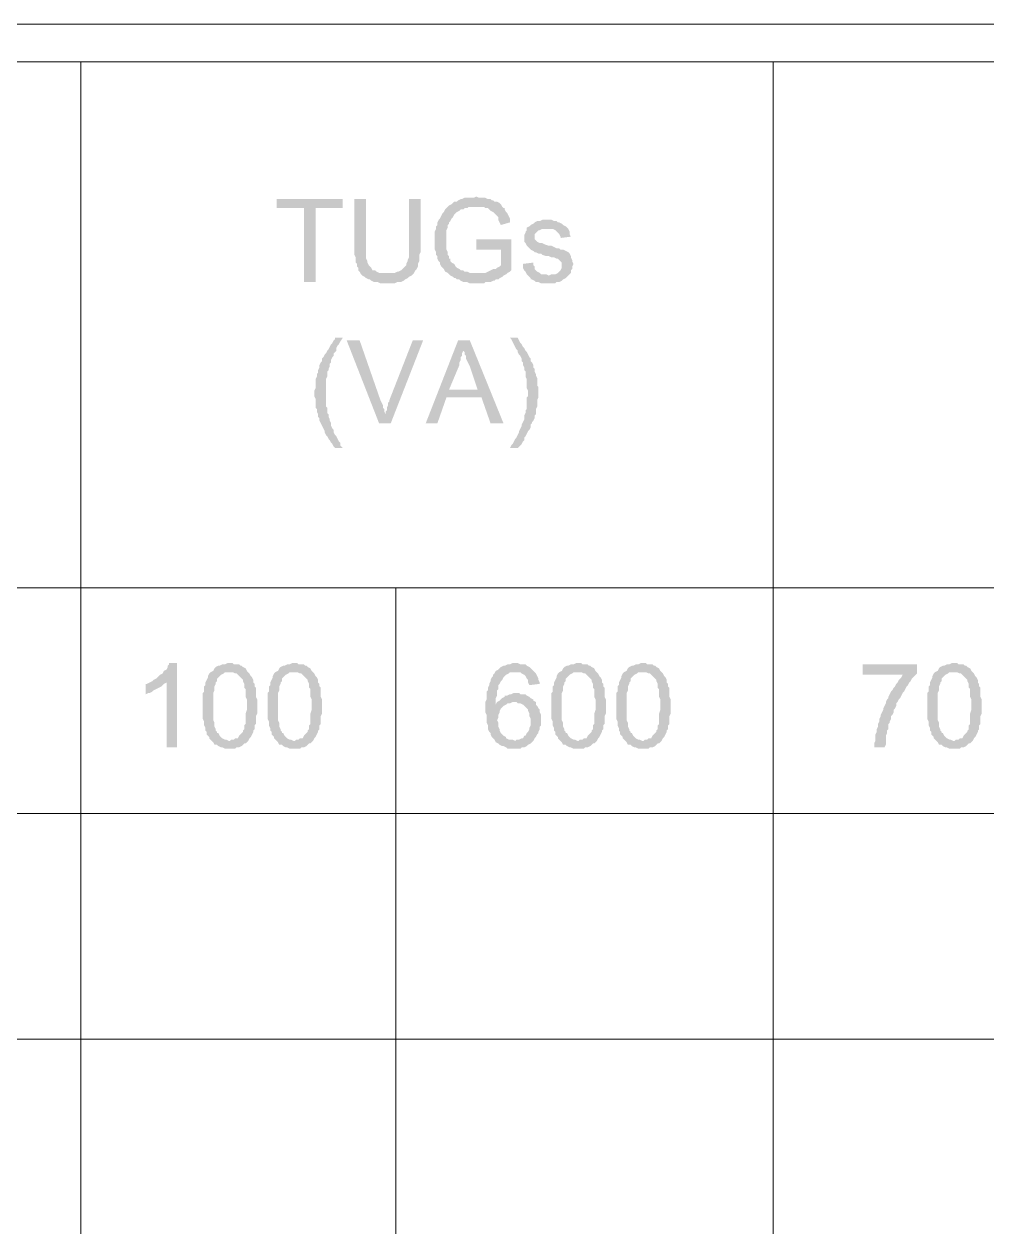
# Model space of a CAD drawing. Header units: inches. Extents: x 179598 to 179981, y 9195975 to 9196075.
# Drawn here: x 179717.619 to 179719.105, y 9196035.954 to 9196037.81 of the extents above; entities that cross this region are included whole.
import ezdxf

# ---------------------------------------------------------------- set-up
doc = ezdxf.new("R2010")
doc.units = ezdxf.units.IN
doc.header["$LTSCALE"] = 0.05
doc.header["$MEASUREMENT"] = 0
doc.linetypes.add('CONTINU', pattern=[0])
doc.layers.add('Cargas', color=150, linetype='Continuous', lineweight=30)

# ---------------------------------------------------------------- blocks, each defined once
blk = doc.blocks.new('QuadroCarga Model')
at = {"layer": 'Cargas', "linetype": 'CONTINU', "lineweight": 20, "transparency": 33554559}
for points in [[(7.3833, 8.9618), (7.3813, 8.9658), (7.3793, 8.9698), (7.3793, 8.9718), (7.3633, 8.9718), (7.3633, 8.9718), (7.3653, 8.9678), (7.3653, 8.9658), (7.3673, 8.9618), (7.3693, 8.9598), (7.3713, 8.9558), (7.3713, 8.9558), (7.3733, 8.9518), (7.3753, 8.9478), (7.3773, 8.9458), (7.3793, 8.9438), (7.3813, 8.9398)], [(7.4113, 8.9238), (7.4113, 8.9358), (7.4093, 8.9358), (7.4073, 8.9378), (7.4053, 8.9378), (7.4013, 8.9398), (7.3993, 8.9438), (7.3953, 8.9458), (7.3933, 8.9498), (7.3913, 8.9518), (7.3893, 8.9538), (7.3873, 8.9558), (7.3853, 8.9598), (7.3833, 8.9618), (7.3813, 8.9398), (7.2813, 8.9398), (7.2813, 8.9238)], [(7.4113, 8.8418), (7.4113, 8.8458), (7.4093, 8.8498), (7.4093, 8.8538), (7.4073, 8.8578), (7.4073, 8.8598), (7.4053, 8.8638), (7.4033, 8.8658), (7.4033, 8.8658), (7.3993, 8.8678), (7.3973, 8.8718), (7.3973, 8.8378), (7.3953, 8.8338), (7.3953, 8.8318), (7.3933, 8.8298), (7.3893, 8.8258), (7.3873, 8.8238), (7.3873, 8.8238), (7.3853, 8.8218), (7.3833, 8.8218), (7.3793, 8.8198), (7.3733, 8.8198), (7.3713, 8.8178), (7.3593, 8.8178), (7.3553, 8.8158), (7.3393, 8.8158), (7.3333, 8.8178), (7.3173, 8.8178), (7.3153, 8.8198), (7.3093, 8.8198), (7.3073, 8.8218), (7.3053, 8.8218), (7.3033, 8.8238), (7.3013, 8.8258), (7.2993, 8.8278), (7.2953, 8.8298), (7.2953, 8.8338), (7.2933, 8.8358), (7.2933, 8.8398), (7.2913, 8.8418), (7.2913, 8.8698), (7.2893, 8.8678), (7.2853, 8.8658), (7.2853, 8.8618), (7.2833, 8.8598), (7.2813, 8.8558), (7.2813, 8.8538), (7.2793, 8.8498), (7.2793, 8.8338), (7.2813, 8.8318), (7.2813, 8.8278), (7.2833, 8.8238), (7.2853, 8.8218), (7.2873, 8.8198), (7.2873, 8.8178), (7.2893, 8.8158), (7.2913, 8.8138), (7.2953, 8.8118), (7.2973, 8.8098), (7.3013, 8.8078), (7.3053, 8.8058), (7.3073, 8.8058), (7.3093, 8.8038), (7.3153, 8.8038), (7.3173, 8.8018), (7.3293, 8.8018), (7.3333, 8.7998), (7.3553, 8.7998), (7.3593, 8.8018), (7.3733, 8.8018), (7.3753, 8.8038), (7.3793, 8.8038), (7.3813, 8.8058), (7.3853, 8.8058), (7.3893, 8.8078), (7.3913, 8.8098), (7.3953, 8.8118), (7.3953, 8.8118), (7.3973, 8.8138), (7.3993, 8.8158), (7.4033, 8.8178), (7.4053, 8.8218), (7.4073, 8.8238), (7.4073, 8.8258), (7.4093, 8.8278), (7.4093, 8.8358), (7.4113, 8.8378)], [(7.3973, 8.8718), (7.3953, 8.8738), (7.3913, 8.8758), (7.3893, 8.8758), (7.3853, 8.8778), (7.3813, 8.8798), (7.3773, 8.8798), (7.3753, 8.8818), (7.3673, 8.8818), (7.3653, 8.8838), (7.3253, 8.8838), (7.3213, 8.8818), (7.3153, 8.8818), (7.3113, 8.8798), (7.3073, 8.8798), (7.3053, 8.8778), (7.3013, 8.8778), (7.2993, 8.8758), (7.2973, 8.8738), (7.2953, 8.8738), (7.2933, 8.8718), (7.2913, 8.8698), (7.2913, 8.8418), (7.2913, 8.8438), (7.2933, 8.8478), (7.2933, 8.8498), (7.2953, 8.8538), (7.2973, 8.8558), (7.2993, 8.8578), (7.3033, 8.8598), (7.3033, 8.8618), (7.3053, 8.8618), (7.3073, 8.8638), (7.3093, 8.8638), (7.3133, 8.8658), (7.3193, 8.8658), (7.3233, 8.8678), (7.3653, 8.8678), (7.3693, 8.8658), (7.3753, 8.8658), (7.3793, 8.8638), (7.3813, 8.8638), (7.3833, 8.8618), (7.3873, 8.8618), (7.3893, 8.8598), (7.3913, 8.8578), (7.3933, 8.8558), (7.3953, 8.8518), (7.3973, 8.8498), (7.3973, 8.8418)], [(7.3973, 8.7718), (7.3953, 8.7738), (7.3913, 8.7758), (7.3893, 8.7758), (7.3853, 8.7778), (7.3813, 8.7798), (7.3773, 8.7798), (7.3753, 8.7818), (7.3673, 8.7818), (7.3653, 8.7838), (7.3253, 8.7838), (7.3213, 8.7818), (7.3153, 8.7818), (7.3113, 8.7798), (7.3073, 8.7798), (7.3053, 8.7778), (7.3013, 8.7778), (7.2993, 8.7758), (7.2973, 8.7738), (7.2953, 8.7738), (7.2933, 8.7718), (7.2913, 8.7698), (7.2913, 8.7418), (7.2913, 8.7438), (7.2933, 8.7478), (7.2933, 8.7498), (7.2953, 8.7538), (7.2973, 8.7558), (7.2993, 8.7578), (7.3033, 8.7598), (7.3033, 8.7618), (7.3053, 8.7618), (7.3073, 8.7638), (7.3093, 8.7638), (7.3133, 8.7658), (7.3193, 8.7658), (7.3233, 8.7678), (7.3653, 8.7678), (7.3693, 8.7658), (7.3753, 8.7658), (7.3793, 8.7638), (7.3813, 8.7638), (7.3833, 8.7618), (7.3873, 8.7618), (7.3893, 8.7598), (7.3913, 8.7578), (7.3933, 8.7558), (7.3953, 8.7518), (7.3973, 8.7498), (7.3973, 8.7418)], [(7.4113, 8.7418), (7.4113, 8.7458), (7.4093, 8.7498), (7.4093, 8.7538), (7.4073, 8.7578), (7.4073, 8.7598), (7.4053, 8.7638), (7.4033, 8.7658), (7.4033, 8.7658), (7.3993, 8.7678), (7.3973, 8.7718), (7.3973, 8.7378), (7.3953, 8.7338), (7.3953, 8.7318), (7.3933, 8.7298), (7.3893, 8.7258), (7.3873, 8.7238), (7.3873, 8.7238), (7.3853, 8.7218), (7.3833, 8.7218), (7.3793, 8.7198), (7.3733, 8.7198), (7.3713, 8.7178), (7.3593, 8.7178), (7.3553, 8.7158), (7.3393, 8.7158), (7.3333, 8.7178), (7.3173, 8.7178), (7.3153, 8.7198), (7.3093, 8.7198), (7.3073, 8.7218), (7.3053, 8.7218), (7.3033, 8.7238), (7.3013, 8.7258), (7.2993, 8.7278), (7.2953, 8.7298), (7.2953, 8.7338), (7.2933, 8.7358), (7.2933, 8.7398), (7.2913, 8.7418), (7.2913, 8.7698), (7.2893, 8.7678), (7.2853, 8.7658), (7.2853, 8.7618), (7.2833, 8.7598), (7.2813, 8.7558), (7.2813, 8.7538), (7.2793, 8.7498), (7.2793, 8.7338), (7.2813, 8.7318), (7.2813, 8.7278), (7.2833, 8.7238), (7.2853, 8.7218), (7.2873, 8.7198), (7.2873, 8.7178), (7.2893, 8.7158), (7.2913, 8.7138), (7.2953, 8.7118), (7.2973, 8.7098), (7.3013, 8.7078), (7.3053, 8.7058), (7.3073, 8.7058), (7.3093, 8.7038), (7.3153, 8.7038), (7.3173, 8.7018), (7.3293, 8.7018), (7.3333, 8.6998), (7.3553, 8.6998), (7.3593, 8.7018), (7.3733, 8.7018), (7.3753, 8.7038), (7.3793, 8.7038), (7.3813, 8.7058), (7.3853, 8.7058), (7.3893, 8.7078), (7.3913, 8.7098), (7.3953, 8.7118), (7.3953, 8.7118), (7.3973, 8.7138), (7.3993, 8.7158), (7.4033, 8.7178), (7.4053, 8.7218), (7.4073, 8.7238), (7.4073, 8.7258), (7.4093, 8.7278), (7.4093, 8.7358), (7.4113, 8.7378)], [(8.1273, 8.6678), (8.1273, 8.7698), (8.1133, 8.7698), (8.1133, 8.7278), (7.9993, 8.7278), (7.9993, 8.7098), (8.1133, 8.7098), (8.1133, 8.6678)], [(7.9133, 8.6678), (7.9133, 8.6798), (7.9113, 8.6798), (7.9093, 8.6818), (7.9053, 8.6838), (7.9033, 8.6858), (7.8993, 8.6878), (7.8953, 8.6898), (7.8933, 8.6918), (7.8893, 8.6938), (7.8873, 8.6958), (7.8833, 8.6978), (7.8813, 8.6998), (7.8773, 8.6998), (7.8753, 8.7018), (7.8713, 8.7038), (7.8673, 8.7038), (7.8673, 8.7038), (7.8633, 8.7058), (7.8593, 8.7058), (7.8573, 8.7078), (7.8533, 8.7078), (7.8493, 8.7098), (7.8353, 8.7098), (7.8313, 8.7118), (7.8273, 8.7118), (7.8233, 8.7118), (7.8193, 8.7098), (7.8053, 8.7098), (7.8033, 8.7078), (7.7993, 8.7078), (7.7953, 8.7058), (7.7913, 8.7058), (7.7893, 8.7038), (7.7853, 8.7038), (7.7813, 8.7018), (7.7813, 8.7018), (7.7773, 8.6998), (7.7733, 8.6978), (7.7693, 8.6958), (7.7673, 8.6958), (7.7633, 8.6938), (7.7613, 8.6918), (7.7573, 8.6898), (7.7553, 8.6878), (7.7513, 8.6858), (7.7493, 8.6838), (7.7453, 8.6818), (7.7433, 8.6798), (7.7433, 8.6678), (7.7473, 8.6718), (7.7513, 8.6718), (7.7533, 8.6738), (7.7573, 8.6758), (7.7613, 8.6778), (7.7633, 8.6798), (7.7673, 8.6818), (7.7713, 8.6818), (7.7733, 8.6838), (7.7773, 8.6858), (7.7813, 8.6858), (7.7853, 8.6878), (7.7873, 8.6878), (7.7913, 8.6898), (7.7953, 8.6898), (7.7973, 8.6918), (7.8053, 8.6918), (7.8073, 8.6938), (7.8493, 8.6938), (7.8533, 8.6918), (7.8613, 8.6918), (7.8633, 8.6898), (7.8653, 8.6898), (7.8693, 8.6878), (7.8733, 8.6878), (7.8753, 8.6858), (7.8793, 8.6858), (7.8833, 8.6838), (7.8853, 8.6818), (7.8893, 8.6818), (7.8913, 8.6798), (7.8933, 8.6778), (7.8973, 8.6778), (7.9013, 8.6758), (7.9033, 8.6738), (7.9073, 8.6718)], [(7.9093, 8.6418), (7.9093, 8.6618), (7.7813, 8.6118), (7.7953, 8.6018), (7.7953, 8.6018), (7.7993, 8.6038), (7.8033, 8.6038), (7.8053, 8.6058), (7.8093, 8.6058), (7.8133, 8.6078), (7.8173, 8.6098)], [(8.1273, 8.6318), (8.1273, 8.6498), (8.0533, 8.6498), (8.0413, 8.6498), (8.0373, 8.6478), (8.0293, 8.6478), (8.0273, 8.6458), (8.0233, 8.6458), (8.0213, 8.6438), (8.0173, 8.6438), (8.0153, 8.6418), (8.0113, 8.6398), (8.0133, 8.5998), (8.0133, 8.6118), (8.0153, 8.6158), (8.0173, 8.6178), (8.0173, 8.6218), (8.0213, 8.6238), (8.0233, 8.6258), (8.0253, 8.6278), (8.0293, 8.6298), (8.0313, 8.6298), (8.0353, 8.6318), (8.0533, 8.6318)], [(8.1273, 8.5478), (8.1273, 8.5658), (8.0373, 8.5658), (8.0333, 8.5678), (8.0313, 8.5678), (8.0273, 8.5698), (8.0253, 8.5698), (8.0233, 8.5718), (8.0213, 8.5738), (8.0213, 8.5738), (8.0193, 8.5758), (8.0173, 8.5778), (8.0153, 8.5818), (8.0153, 8.5838), (8.0133, 8.5878), (8.0133, 8.5998), (8.0113, 8.6398), (8.0093, 8.6378), (8.0073, 8.6338), (8.0053, 8.6318), (8.0033, 8.6278), (8.0033, 8.6258), (8.0013, 8.6238), (7.9993, 8.6198), (7.9993, 8.6138), (7.9973, 8.6098), (7.9973, 8.5878), (7.9993, 8.5838), (7.9993, 8.5778), (8.0013, 8.5738), (8.0033, 8.5718), (8.0053, 8.5678), (8.0053, 8.5678), (8.0073, 8.5658), (8.0093, 8.5618), (8.0113, 8.5598), (8.0133, 8.5578), (8.0173, 8.5558), (8.0193, 8.5538), (8.0233, 8.5518), (8.0273, 8.5518), (8.0313, 8.5498), (8.0413, 8.5498), (8.0453, 8.5478), (8.0533, 8.5478)], [(7.9093, 8.5438), (7.9093, 8.5598), (7.8173, 8.5958), (7.8153, 8.5958), (7.8133, 8.5978), (7.8093, 8.5978), (7.8053, 8.5998), (7.8013, 8.5998), (7.7993, 8.6018), (7.7953, 8.6018), (7.7813, 8.6118), (7.7813, 8.5938)], [(7.9093, 8.4718), (7.9093, 8.4898), (7.7813, 8.5398), (7.7813, 8.5218), (7.8213, 8.5078), (7.8213, 8.4538), (7.8333, 8.5038), (7.8713, 8.4878), (7.8753, 8.4878), (7.8793, 8.4858), (7.8833, 8.4858), (7.8853, 8.4838), (7.8893, 8.4838), (7.8933, 8.4818), (7.8973, 8.4818)], [(8.1313, 8.4618), (8.1293, 8.4658), (8.1293, 8.4798), (8.1273, 8.4838), (8.1273, 8.4858), (8.1253, 8.4898), (8.1233, 8.4918), (8.1233, 8.4958), (8.1213, 8.4978), (8.1193, 8.4998), (8.1173, 8.5038), (8.1153, 8.5058), (8.1133, 8.5078), (8.1113, 8.5098), (8.1073, 8.5118), (8.1053, 8.5138), (8.1013, 8.5158), (8.0973, 8.5178), (8.0973, 8.5178), (8.0953, 8.5198), (8.0913, 8.5218), (8.0873, 8.5218), (8.0853, 8.5238), (8.0813, 8.5238), (8.0773, 8.5258), (8.0493, 8.5258), (8.0453, 8.5238), (8.0413, 8.5238), (8.0393, 8.5218), (8.0353, 8.5218), (8.0313, 8.5198), (8.0293, 8.5178), (8.0273, 8.5178), (8.0233, 8.5158), (8.0213, 8.5138), (8.0193, 8.5118), (8.0153, 8.5098), (8.0133, 8.5058), (8.0113, 8.5038), (8.0133, 8.4618), (8.0133, 8.4718), (8.0153, 8.4758), (8.0153, 8.4798), (8.0173, 8.4818), (8.0173, 8.4858), (8.0193, 8.4878), (8.0213, 8.4918), (8.0233, 8.4938), (8.0273, 8.4958), (8.0293, 8.4998), (8.0313, 8.5018), (8.0353, 8.5018), (8.0353, 8.5038), (8.0393, 8.5038), (8.0413, 8.5058), (8.0453, 8.5058), (8.0493, 8.5078), (8.0793, 8.5078), (8.0833, 8.5058), (8.0873, 8.5058), (8.0893, 8.5038), (8.0913, 8.5038), (8.0933, 8.5018), (8.0973, 8.4998), (8.0993, 8.4978), (8.1033, 8.4958), (8.1053, 8.4938), (8.1073, 8.4918), (8.1093, 8.4878), (8.1113, 8.4858), (8.1113, 8.4818), (8.1133, 8.4798), (8.1133, 8.4758), (8.1153, 8.4738), (8.1153, 8.4218), (8.1193, 8.4238), (8.1213, 8.4258), (8.1233, 8.4298), (8.1233, 8.4338), (8.1253, 8.4358), (8.1253, 8.4378), (8.1273, 8.4398), (8.1273, 8.4438), (8.1293, 8.4478), (8.1293, 8.4578)], [(7.9093, 8.4718), (7.8973, 8.4818), (7.8933, 8.4818), (7.8913, 8.4798), (7.8873, 8.4798), (7.8853, 8.4778), (7.8813, 8.4778), (7.8773, 8.4758), (7.8733, 8.4738), (7.8693, 8.4718), (7.8333, 8.4598), (7.8333, 8.5038), (7.8213, 8.4538), (7.7813, 8.4398), (7.7813, 8.4198)], [(8.0653, 8.4078), (8.0653, 8.4618), (8.0493, 8.4618), (8.0493, 8.4238), (8.0253, 8.4238), (8.0253, 8.4238), (8.0233, 8.4258), (8.0213, 8.4298), (8.0193, 8.4318), (8.0193, 8.4358), (8.0173, 8.4398), (8.0173, 8.4398), (8.0153, 8.4438), (8.0133, 8.4478), (8.0133, 8.4618), (8.0113, 8.5038), (8.0093, 8.5018), (8.0073, 8.4978), (8.0053, 8.4958), (8.0053, 8.4938), (8.0033, 8.4918), (8.0033, 8.4878), (8.0013, 8.4858), (7.9993, 8.4818), (7.9993, 8.4758), (7.9973, 8.4718), (7.9973, 8.4498), (7.9993, 8.4478), (7.9993, 8.4398), (8.0013, 8.4358), (8.0013, 8.4338), (8.0033, 8.4318), (8.0033, 8.4278), (8.0053, 8.4258), (8.0073, 8.4218), (8.0093, 8.4198), (8.0113, 8.4158), (8.0133, 8.4138), (8.0153, 8.4098), (8.0173, 8.4078)], [(7.3993, 8.4318), (7.3953, 8.4338), (7.3953, 8.4338), (7.3933, 8.4358), (7.3913, 8.4358), (7.3893, 8.4378), (7.3853, 8.4398), (7.3833, 8.4398), (7.3793, 8.4418), (7.3773, 8.4418), (7.3733, 8.4438), (7.3693, 8.4438), (7.3673, 8.4458), (7.3553, 8.4458), (7.3513, 8.4478), (7.3353, 8.4478), (7.3313, 8.4458), (7.3193, 8.4458), (7.3153, 8.4438), (7.3093, 8.4438), (7.3053, 8.4418), (7.3033, 8.4398), (7.3013, 8.4398), (7.2973, 8.4378), (7.2953, 8.4358), (7.2933, 8.4338), (7.2933, 8.4338), (7.2893, 8.4318), (7.2873, 8.4278), (7.2853, 8.4258), (7.2833, 8.4218), (7.2833, 8.4198), (7.2813, 8.4158), (7.2793, 8.4138), (7.2793, 8.3938), (7.2813, 8.3918), (7.2813, 8.3878), (7.2833, 8.3838), (7.2853, 8.3818), (7.2853, 8.3818), (7.2873, 8.3778), (7.2893, 8.3758), (7.2913, 8.3738), (7.2913, 8.4018), (7.2933, 8.4058), (7.2933, 8.4118), (7.2953, 8.4158), (7.2973, 8.4158), (7.2993, 8.4198), (7.3013, 8.4218), (7.3033, 8.4238), (7.3073, 8.4258), (7.3093, 8.4258), (7.3133, 8.4278), (7.3193, 8.4278), (7.3233, 8.4298), (7.3233, 8.4298), (7.3273, 8.4278), (7.3313, 8.4278), (7.3353, 8.4258), (7.3373, 8.4258), (7.3413, 8.4238), (7.3433, 8.4218), (7.3453, 8.4198), (7.3473, 8.4158), (7.3473, 8.4318), (7.3573, 8.4318), (7.3613, 8.4298), (7.3693, 8.4298), (7.3713, 8.4278), (7.3773, 8.4278), (7.3793, 8.4258), (7.3833, 8.4238), (7.3853, 8.4218), (7.3893, 8.4198), (7.3913, 8.4178), (7.3933, 8.4158), (7.3933, 8.4158), (7.3953, 8.4118), (7.3973, 8.4098), (7.3973, 8.4018)], [(8.1153, 8.4218), (8.1153, 8.4618), (8.1153, 8.4498), (8.1133, 8.4478), (8.1133, 8.4438), (8.1113, 8.4418), (8.1093, 8.4398), (8.1073, 8.4358), (8.1053, 8.4338), (8.1033, 8.4318), (8.1013, 8.4298), (8.0993, 8.4278), (8.0953, 8.4278), (8.0913, 8.4258), (8.0873, 8.4238), (8.0913, 8.4098), (8.0973, 8.4098), (8.1013, 8.4118), (8.1053, 8.4138), (8.1073, 8.4158), (8.1113, 8.4178), (8.1133, 8.4178), (8.1133, 8.4198)], [(7.3653, 8.3998), (7.3653, 8.4038), (7.3633, 8.4078), (7.3633, 8.4098), (7.3613, 8.4138), (7.3613, 8.4178), (7.3593, 8.4178), (7.3573, 8.4218), (7.3553, 8.4238), (7.3533, 8.4258), (7.3513, 8.4298), (7.3473, 8.4318), (7.3473, 8.4158), (7.3493, 8.4138), (7.3493, 8.4098), (7.3513, 8.4058), (7.3513, 8.4038), (7.3533, 8.3738), (7.3553, 8.3738), (7.3573, 8.3778), (7.3593, 8.3798), (7.3613, 8.3838), (7.3633, 8.3858), (7.3633, 8.3938), (7.3653, 8.3958)], [(7.4113, 8.4018), (7.4113, 8.4058), (7.4093, 8.4098), (7.4093, 8.4138), (7.4073, 8.4178), (7.4073, 8.4198), (7.4053, 8.4238), (7.4033, 8.4258), (7.4013, 8.4278), (7.3993, 8.4318), (7.3973, 8.4018), (7.3973, 8.3938), (7.3953, 8.3918), (7.3933, 8.3878), (7.3913, 8.3858), (7.3913, 8.3858), (7.3873, 8.3838), (7.3853, 8.3818), (7.3813, 8.3818), (7.3773, 8.3798), (7.3793, 8.3638), (7.3813, 8.3638), (7.3853, 8.3658), (7.3873, 8.3658), (7.3913, 8.3678), (7.3953, 8.3698), (7.3973, 8.3718), (7.3993, 8.3738), (7.4013, 8.3758), (7.4033, 8.3778), (7.4053, 8.3798), (7.4073, 8.3838), (7.4093, 8.3858), (7.4093, 8.3938), (7.4113, 8.3978)], [(7.9133, 8.3978), (7.9133, 8.4098), (7.9113, 8.4078), (7.9073, 8.4058), (7.9033, 8.4038), (7.8993, 8.4018), (7.8953, 8.3998), (7.8933, 8.3978), (7.8913, 8.3978), (7.8873, 8.3958), (7.8853, 8.3938), (7.8853, 8.3938), (7.8813, 8.3918), (7.8773, 8.3918), (7.8753, 8.3898), (7.8713, 8.3898), (7.8673, 8.3878), (7.8633, 8.3878), (7.8613, 8.3858), (7.8533, 8.3858), (7.8493, 8.3838), (7.8353, 8.3838), (7.8313, 8.3818), (7.8273, 8.3818), (7.8233, 8.3818), (7.8213, 8.3838), (7.8033, 8.3838), (7.8013, 8.3858), (7.7973, 8.3858), (7.7933, 8.3878), (7.7873, 8.3878), (7.7833, 8.3898), (7.7793, 8.3918), (7.7773, 8.3918), (7.7733, 8.3938), (7.7693, 8.3958), (7.7673, 8.3958), (7.7633, 8.3978), (7.7593, 8.3998), (7.7573, 8.4018), (7.7533, 8.4038), (7.7493, 8.4058), (7.7473, 8.4078), (7.7433, 8.4098), (7.7433, 8.3978), (7.7453, 8.3958), (7.7473, 8.3938), (7.7493, 8.3918), (7.7533, 8.3898), (7.7553, 8.3878), (7.7593, 8.3878), (7.7613, 8.3858), (7.7653, 8.3838), (7.7693, 8.3818), (7.7713, 8.3798), (7.7753, 8.3778), (7.7793, 8.3778), (7.7813, 8.3758), (7.7833, 8.3758), (7.7853, 8.3738), (7.7893, 8.3718), (7.7933, 8.3718), (7.7953, 8.3698), (7.8033, 8.3698), (7.8073, 8.3678), (7.8173, 8.3678), (7.8213, 8.3658), (7.8373, 8.3658), (7.8393, 8.3678), (7.8513, 8.3678), (7.8553, 8.3698), (7.8573, 8.3698), (7.8613, 8.3718), (7.8653, 8.3718), (7.8673, 8.3738), (7.8713, 8.3738), (7.8753, 8.3758), (7.8773, 8.3778), (7.8813, 8.3778), (7.8833, 8.3798), (7.8873, 8.3818), (7.8913, 8.3838), (7.8933, 8.3858), (7.8973, 8.3878), (7.8993, 8.3898), (7.9033, 8.3918), (7.9053, 8.3938), (7.9093, 8.3958)], [(7.3533, 8.3738), (7.3513, 8.4038), (7.3513, 8.3998), (7.3493, 8.3978), (7.3493, 8.3938), (7.3473, 8.3898), (7.3453, 8.3878), (7.3433, 8.3858), (7.3413, 8.3838), (7.3393, 8.3818), (7.3373, 8.3818), (7.3333, 8.3798), (7.3293, 8.3798), (7.3253, 8.3778), (7.3153, 8.3778), (7.3113, 8.3798), (7.3093, 8.3798), (7.3053, 8.3818), (7.3033, 8.3838), (7.2993, 8.3858), (7.2993, 8.3878), (7.2953, 8.3898), (7.2953, 8.3918), (7.2933, 8.3958), (7.2933, 8.3998), (7.2913, 8.4018), (7.2913, 8.3738), (7.2953, 8.3718), (7.2973, 8.3698), (7.3013, 8.3678), (7.3033, 8.3658), (7.3053, 8.3658), (7.3093, 8.3638), (7.3133, 8.3638), (7.3153, 8.3618), (7.3313, 8.3618), (7.3353, 8.3638), (7.3393, 8.3638), (7.3413, 8.3658), (7.3453, 8.3678), (7.3473, 8.3698), (7.3513, 8.3698)], [(8.0293, 8.3738), (8.0273, 8.3898), (8.0213, 8.3898), (8.0173, 8.3878), (8.0153, 8.3858), (8.0113, 8.3838), (8.0093, 8.3818), (8.0093, 8.3498), (8.0113, 8.3538), (8.0113, 8.3618), (8.0133, 8.3638), (8.0153, 8.3678), (8.0173, 8.3698), (8.0193, 8.3718), (8.0233, 8.3718), (8.0253, 8.3738)], [(8.0833, 8.3838), (8.0793, 8.3838), (8.0773, 8.3858), (8.0753, 8.3858), (8.0713, 8.3878), (8.0613, 8.3878), (8.0593, 8.3858), (8.0553, 8.3838), (8.0533, 8.3818), (8.0513, 8.3798), (8.0493, 8.3778), (8.0473, 8.3738), (8.0473, 8.3738), (8.0453, 8.3718), (8.0453, 8.3698), (8.0433, 8.3658), (8.0433, 8.3618), (8.0413, 8.3598), (8.0393, 8.3538), (8.0393, 8.3498), (8.0373, 8.3458), (8.0373, 8.3418), (8.0353, 8.3378), (8.0353, 8.3358), (8.0333, 8.3338), (8.0313, 8.3318), (8.0293, 8.3298), (8.0213, 8.3298), (8.0173, 8.3318), (8.0153, 8.3338), (8.0133, 8.3358), (8.0113, 8.3398), (8.0113, 8.3458), (8.0093, 8.3498), (8.0093, 8.3818), (8.0073, 8.3798), (8.0053, 8.3778), (8.0033, 8.3778), (8.0033, 8.3758), (8.0013, 8.3718), (7.9993, 8.3698), (7.9993, 8.3658), (7.9973, 8.3618), (7.9973, 8.3398), (7.9993, 8.3378), (7.9993, 8.3338), (8.0013, 8.3298), (8.0033, 8.3278), (8.0053, 8.3238), (8.0073, 8.3218), (8.0093, 8.3198), (8.0113, 8.3178), (8.0133, 8.3158), (8.0173, 8.3158), (8.0193, 8.3138), (8.0233, 8.3138), (8.0273, 8.3118), (8.0273, 8.3118), (8.0313, 8.3138), (8.0333, 8.3138), (8.0373, 8.3158), (8.0393, 8.3158), (8.0433, 8.3178), (8.0453, 8.3198), (8.0473, 8.3238), (8.0493, 8.3278), (8.0493, 8.3318), (8.0513, 8.3338), (8.0513, 8.3378), (8.0533, 8.3418), (8.0553, 8.3458), (8.0553, 8.3498), (8.0573, 8.3558), (8.0593, 8.3598), (8.0593, 8.3638), (8.0613, 8.3678), (8.0633, 8.3698), (8.0653, 8.3718), (8.0733, 8.3718), (8.0753, 8.3698), (8.0773, 8.3678), (8.0793, 8.3658), (8.0793, 8.3638), (8.0813, 8.3598), (8.0813, 8.3518)], [(8.0953, 8.3538), (8.0953, 8.3598), (8.0933, 8.3638), (8.0933, 8.3678), (8.0913, 8.3718), (8.0893, 8.3738), (8.0873, 8.3778), (8.0873, 8.3778), (8.0853, 8.3798), (8.0833, 8.3838), (8.0813, 8.3518), (8.0813, 8.3438), (8.0793, 8.3398), (8.0773, 8.3378), (8.0753, 8.3358), (8.0733, 8.3338), (8.0693, 8.3318), (8.0673, 8.3318), (8.0693, 8.3158), (8.0693, 8.3158), (8.0733, 8.3178), (8.0773, 8.3178), (8.0813, 8.3198), (8.0833, 8.3218), (8.0833, 8.3218), (8.0853, 8.3238), (8.0873, 8.3278), (8.0893, 8.3298), (8.0913, 8.3338), (8.0913, 8.3358), (8.0933, 8.3378), (8.0933, 8.3418), (8.0953, 8.3458), (8.0953, 8.3498)], [(7.4113, 8.3038), (7.4113, 8.3078), (7.4093, 8.3118), (7.4093, 8.3158), (7.4073, 8.3198), (7.4073, 8.3218), (7.4053, 8.3258), (7.4033, 8.3278), (7.4033, 8.3278), (7.3993, 8.3298), (7.3973, 8.3338), (7.3973, 8.2998), (7.3953, 8.2958), (7.3953, 8.2938), (7.3933, 8.2918), (7.3893, 8.2878), (7.3873, 8.2858), (7.3873, 8.2858), (7.3853, 8.2838), (7.3833, 8.2838), (7.3793, 8.2818), (7.3733, 8.2818), (7.3713, 8.2798), (7.3593, 8.2798), (7.3553, 8.2778), (7.3393, 8.2778), (7.3333, 8.2798), (7.3173, 8.2798), (7.3153, 8.2818), (7.3093, 8.2818), (7.3073, 8.2838), (7.3053, 8.2838), (7.3033, 8.2858), (7.3013, 8.2878), (7.2993, 8.2898), (7.2953, 8.2918), (7.2953, 8.2958), (7.2933, 8.2978), (7.2933, 8.3018), (7.2913, 8.3038), (7.2913, 8.3318), (7.2893, 8.3298), (7.2853, 8.3278), (7.2853, 8.3238), (7.2833, 8.3218), (7.2813, 8.3178), (7.2813, 8.3158), (7.2793, 8.3118), (7.2793, 8.2958), (7.2813, 8.2938), (7.2813, 8.2898), (7.2833, 8.2858), (7.2853, 8.2838), (7.2873, 8.2818), (7.2873, 8.2798), (7.2893, 8.2778), (7.2913, 8.2758), (7.2953, 8.2738), (7.2973, 8.2718), (7.3013, 8.2698), (7.3053, 8.2678), (7.3073, 8.2678), (7.3093, 8.2658), (7.3153, 8.2658), (7.3173, 8.2638), (7.3293, 8.2638), (7.3333, 8.2618), (7.3553, 8.2618), (7.3593, 8.2638), (7.3733, 8.2638), (7.3753, 8.2658), (7.3793, 8.2658), (7.3813, 8.2678), (7.3853, 8.2678), (7.3893, 8.2698), (7.3913, 8.2718), (7.3953, 8.2738), (7.3953, 8.2738), (7.3973, 8.2758), (7.3993, 8.2778), (7.4033, 8.2798), (7.4053, 8.2838), (7.4073, 8.2858), (7.4073, 8.2878), (7.4093, 8.2898), (7.4093, 8.2978), (7.4113, 8.2998)], [(7.3973, 8.3338), (7.3953, 8.3358), (7.3913, 8.3378), (7.3893, 8.3378), (7.3853, 8.3398), (7.3813, 8.3418), (7.3773, 8.3418), (7.3753, 8.3438), (7.3673, 8.3438), (7.3653, 8.3458), (7.3253, 8.3458), (7.3213, 8.3438), (7.3153, 8.3438), (7.3113, 8.3418), (7.3073, 8.3418), (7.3053, 8.3398), (7.3013, 8.3398), (7.2993, 8.3378), (7.2973, 8.3358), (7.2953, 8.3358), (7.2933, 8.3338), (7.2913, 8.3318), (7.2913, 8.3038), (7.2913, 8.3058), (7.2933, 8.3098), (7.2933, 8.3118), (7.2953, 8.3158), (7.2973, 8.3178), (7.2993, 8.3198), (7.3033, 8.3218), (7.3033, 8.3238), (7.3053, 8.3238), (7.3073, 8.3258), (7.3093, 8.3258), (7.3133, 8.3278), (7.3193, 8.3278), (7.3233, 8.3298), (7.3653, 8.3298), (7.3693, 8.3278), (7.3753, 8.3278), (7.3793, 8.3258), (7.3813, 8.3258), (7.3833, 8.3238), (7.3873, 8.3238), (7.3893, 8.3218), (7.3913, 8.3198), (7.3933, 8.3178), (7.3953, 8.3138), (7.3973, 8.3118), (7.3973, 8.3038)], [(7.3973, 8.2338), (7.3953, 8.2358), (7.3913, 8.2378), (7.3893, 8.2378), (7.3853, 8.2398), (7.3813, 8.2418), (7.3773, 8.2418), (7.3753, 8.2438), (7.3673, 8.2438), (7.3653, 8.2458), (7.3253, 8.2458), (7.3213, 8.2438), (7.3153, 8.2438), (7.3113, 8.2418), (7.3073, 8.2418), (7.3053, 8.2398), (7.3013, 8.2398), (7.2993, 8.2378), (7.2973, 8.2358), (7.2953, 8.2358), (7.2933, 8.2338), (7.2913, 8.2318), (7.2913, 8.2038), (7.2913, 8.2058), (7.2933, 8.2098), (7.2933, 8.2118), (7.2953, 8.2158), (7.2973, 8.2178), (7.2993, 8.2198), (7.3033, 8.2218), (7.3033, 8.2238), (7.3053, 8.2238), (7.3073, 8.2258), (7.3093, 8.2258), (7.3133, 8.2278), (7.3193, 8.2278), (7.3233, 8.2298), (7.3653, 8.2298), (7.3693, 8.2278), (7.3753, 8.2278), (7.3793, 8.2258), (7.3813, 8.2258), (7.3833, 8.2238), (7.3873, 8.2238), (7.3893, 8.2218), (7.3913, 8.2198), (7.3933, 8.2178), (7.3953, 8.2138), (7.3973, 8.2118), (7.3973, 8.2038)], [(7.4113, 8.2038), (7.4113, 8.2078), (7.4093, 8.2118), (7.4093, 8.2158), (7.4073, 8.2198), (7.4073, 8.2218), (7.4053, 8.2258), (7.4033, 8.2278), (7.4033, 8.2278), (7.3993, 8.2298), (7.3973, 8.2338), (7.3973, 8.1998), (7.3953, 8.1958), (7.3953, 8.1938), (7.3933, 8.1918), (7.3893, 8.1878), (7.3873, 8.1858), (7.3873, 8.1858), (7.3853, 8.1838), (7.3833, 8.1838), (7.3793, 8.1818), (7.3733, 8.1818), (7.3713, 8.1798), (7.3593, 8.1798), (7.3553, 8.1778), (7.3393, 8.1778), (7.3333, 8.1798), (7.3173, 8.1798), (7.3153, 8.1818), (7.3093, 8.1818), (7.3073, 8.1838), (7.3053, 8.1838), (7.3033, 8.1858), (7.3013, 8.1878), (7.2993, 8.1898), (7.2953, 8.1918), (7.2953, 8.1958), (7.2933, 8.1978), (7.2933, 8.2018), (7.2913, 8.2038), (7.2913, 8.2318), (7.2893, 8.2298), (7.2853, 8.2278), (7.2853, 8.2238), (7.2833, 8.2218), (7.2813, 8.2178), (7.2813, 8.2158), (7.2793, 8.2118), (7.2793, 8.1958), (7.2813, 8.1938), (7.2813, 8.1898), (7.2833, 8.1858), (7.2853, 8.1838), (7.2873, 8.1818), (7.2873, 8.1798), (7.2893, 8.1778), (7.2913, 8.1758), (7.2953, 8.1738), (7.2973, 8.1718), (7.3013, 8.1698), (7.3053, 8.1678), (7.3073, 8.1678), (7.3093, 8.1658), (7.3153, 8.1658), (7.3173, 8.1638), (7.3293, 8.1638), (7.3333, 8.1618), (7.3553, 8.1618), (7.3593, 8.1638), (7.3733, 8.1638), (7.3753, 8.1658), (7.3793, 8.1658), (7.3813, 8.1678), (7.3853, 8.1678), (7.3893, 8.1698), (7.3913, 8.1718), (7.3953, 8.1738), (7.3953, 8.1738), (7.3973, 8.1758), (7.3993, 8.1778), (7.4033, 8.1798), (7.4053, 8.1838), (7.4073, 8.1858), (7.4073, 8.1878), (7.4093, 8.1898), (7.4093, 8.1978), (7.4113, 8.1998)], [(7.4093, 7.7818), (7.4093, 7.8658), (7.3933, 7.8658), (7.3933, 7.8018), (7.3933, 7.8038), (7.3893, 7.8058), (7.3873, 7.8078), (7.3853, 7.8098), (7.3813, 7.8118), (7.3793, 7.8138), (7.3753, 7.8158), (7.3733, 7.8178), (7.3693, 7.8198), (7.3673, 7.8218), (7.3633, 7.8238), (7.3593, 7.8258), (7.3573, 7.8258), (7.3553, 7.8278), (7.3513, 7.8298), (7.3493, 7.8298), (7.3453, 7.8318), (7.3413, 7.8338), (7.3393, 7.8338), (7.3353, 7.8358), (7.3313, 7.8378), (7.3293, 7.8378), (7.3253, 7.8398), (7.3213, 7.8398), (7.3173, 7.8418), (7.3133, 7.8418), (7.3093, 7.8438), (7.3053, 7.8438), (7.3013, 7.8458), (7.2913, 7.8458), (7.2873, 7.8478), (7.2813, 7.8478), (7.2813, 7.8318), (7.2853, 7.8298), (7.2993, 7.8298), (7.3033, 7.8278), (7.3073, 7.8278), (7.3093, 7.8258), (7.3173, 7.8258), (7.3193, 7.8238), (7.3213, 7.8238), (7.3253, 7.8218), (7.3293, 7.8218), (7.3313, 7.8198), (7.3353, 7.8178), (7.3393, 7.8178), (7.3413, 7.8158), (7.3453, 7.8138), (7.3493, 7.8138), (7.3513, 7.8118), (7.3553, 7.8098), (7.3573, 7.8078), (7.3613, 7.8058), (7.3653, 7.8038), (7.3673, 7.8018), (7.3713, 7.7998), (7.3753, 7.7978), (7.3773, 7.7958), (7.3813, 7.7938), (7.3833, 7.7918), (7.3873, 7.7898), (7.3893, 7.7878), (7.3913, 7.7858), (7.3933, 7.7838), (7.3953, 7.7818)], [(7.3973, 7.7538), (7.3953, 7.7558), (7.3913, 7.7578), (7.3893, 7.7578), (7.3853, 7.7598), (7.3813, 7.7618), (7.3773, 7.7618), (7.3753, 7.7638), (7.3673, 7.7638), (7.3653, 7.7658), (7.3253, 7.7658), (7.3213, 7.7638), (7.3153, 7.7638), (7.3113, 7.7618), (7.3073, 7.7618), (7.3053, 7.7598), (7.3013, 7.7598), (7.2993, 7.7578), (7.2973, 7.7558), (7.2953, 7.7558), (7.2933, 7.7538), (7.2913, 7.7518), (7.2913, 7.7238), (7.2913, 7.7258), (7.2933, 7.7298), (7.2933, 7.7318), (7.2953, 7.7358), (7.2973, 7.7378), (7.2993, 7.7398), (7.3033, 7.7418), (7.3033, 7.7438), (7.3053, 7.7438), (7.3073, 7.7458), (7.3093, 7.7458), (7.3133, 7.7478), (7.3193, 7.7478), (7.3233, 7.7498), (7.3653, 7.7498), (7.3693, 7.7478), (7.3753, 7.7478), (7.3793, 7.7458), (7.3813, 7.7458), (7.3833, 7.7438), (7.3873, 7.7438), (7.3893, 7.7418), (7.3913, 7.7398), (7.3933, 7.7378), (7.3953, 7.7338), (7.3973, 7.7318), (7.3973, 7.7238)], [(7.4113, 7.7238), (7.4113, 7.7278), (7.4093, 7.7318), (7.4093, 7.7358), (7.4073, 7.7398), (7.4073, 7.7418), (7.4053, 7.7458), (7.4033, 7.7478), (7.4033, 7.7478), (7.3993, 7.7498), (7.3973, 7.7538), (7.3973, 7.7198), (7.3953, 7.7158), (7.3953, 7.7138), (7.3933, 7.7118), (7.3893, 7.7078), (7.3873, 7.7058), (7.3873, 7.7058), (7.3853, 7.7038), (7.3833, 7.7038), (7.3793, 7.7018), (7.3733, 7.7018), (7.3713, 7.6998), (7.3593, 7.6998), (7.3553, 7.6978), (7.3393, 7.6978), (7.3333, 7.6998), (7.3173, 7.6998), (7.3153, 7.7018), (7.3093, 7.7018), (7.3073, 7.7038), (7.3053, 7.7038), (7.3033, 7.7058), (7.3013, 7.7078), (7.2993, 7.7098), (7.2953, 7.7118), (7.2953, 7.7158), (7.2933, 7.7178), (7.2933, 7.7218), (7.2913, 7.7238), (7.2913, 7.7518), (7.2893, 7.7498), (7.2853, 7.7478), (7.2853, 7.7438), (7.2833, 7.7418), (7.2813, 7.7378), (7.2813, 7.7358), (7.2793, 7.7318), (7.2793, 7.7158), (7.2813, 7.7138), (7.2813, 7.7098), (7.2833, 7.7058), (7.2853, 7.7038), (7.2873, 7.7018), (7.2873, 7.6998), (7.2893, 7.6978), (7.2913, 7.6958), (7.2953, 7.6938), (7.2973, 7.6918), (7.3013, 7.6898), (7.3053, 7.6878), (7.3073, 7.6878), (7.3093, 7.6858), (7.3153, 7.6858), (7.3173, 7.6838), (7.3293, 7.6838), (7.3333, 7.6818), (7.3553, 7.6818), (7.3593, 7.6838), (7.3733, 7.6838), (7.3753, 7.6858), (7.3793, 7.6858), (7.3813, 7.6878), (7.3853, 7.6878), (7.3893, 7.6898), (7.3913, 7.6918), (7.3953, 7.6938), (7.3953, 7.6938), (7.3973, 7.6958), (7.3993, 7.6978), (7.4033, 7.6998), (7.4053, 7.7038), (7.4073, 7.7058), (7.4073, 7.7078), (7.4093, 7.7098), (7.4093, 7.7178), (7.4113, 7.7198)]]:
    blk.add_hatch(color=256, dxfattribs=at).paths.add_polyline_path(points)
at = {"layer": 'Cargas', "linetype": 'CONTINU', "lineweight": 5}
for points in [[(0.7633, -1.7642), (8.3973, -1.7642), (8.3973, 11.2878), (0.7633, 11.2878)], [(1.6113, -1.7062), (8.3393, -1.7062), (8.3393, 11.2298), (1.6113, 11.2298)]]:
    blk.add_lwpolyline(points, close=True, dxfattribs=at)
for points in [[(6.8313, 11.2298), (6.8313, -1.7062)], [(7.1793, 11.2298), (7.1793, -1.7062)], [(7.5273, 10.5338), (7.5273, 0.5558)], [(8.3393, 9.0718), (1.6113, 9.0718)], [(7.5273, 8.5858), (1.6113, 8.5858)], [(8.3393, 8.0038), (1.6113, 8.0038)]]:
    blk.add_lwpolyline(points, dxfattribs=at)

msp = doc.modelspace()

# ---------------------------------------------------------------- block references
at = {"layer": 'Cargas', "linetype": 'CONTINU', "lineweight": 20, "rotation": 90}
msp.add_blockref('QuadroCarga Model', (179726.7787, 9196029.4123), dxfattribs=at)

doc.saveas('drawing.dxf')
